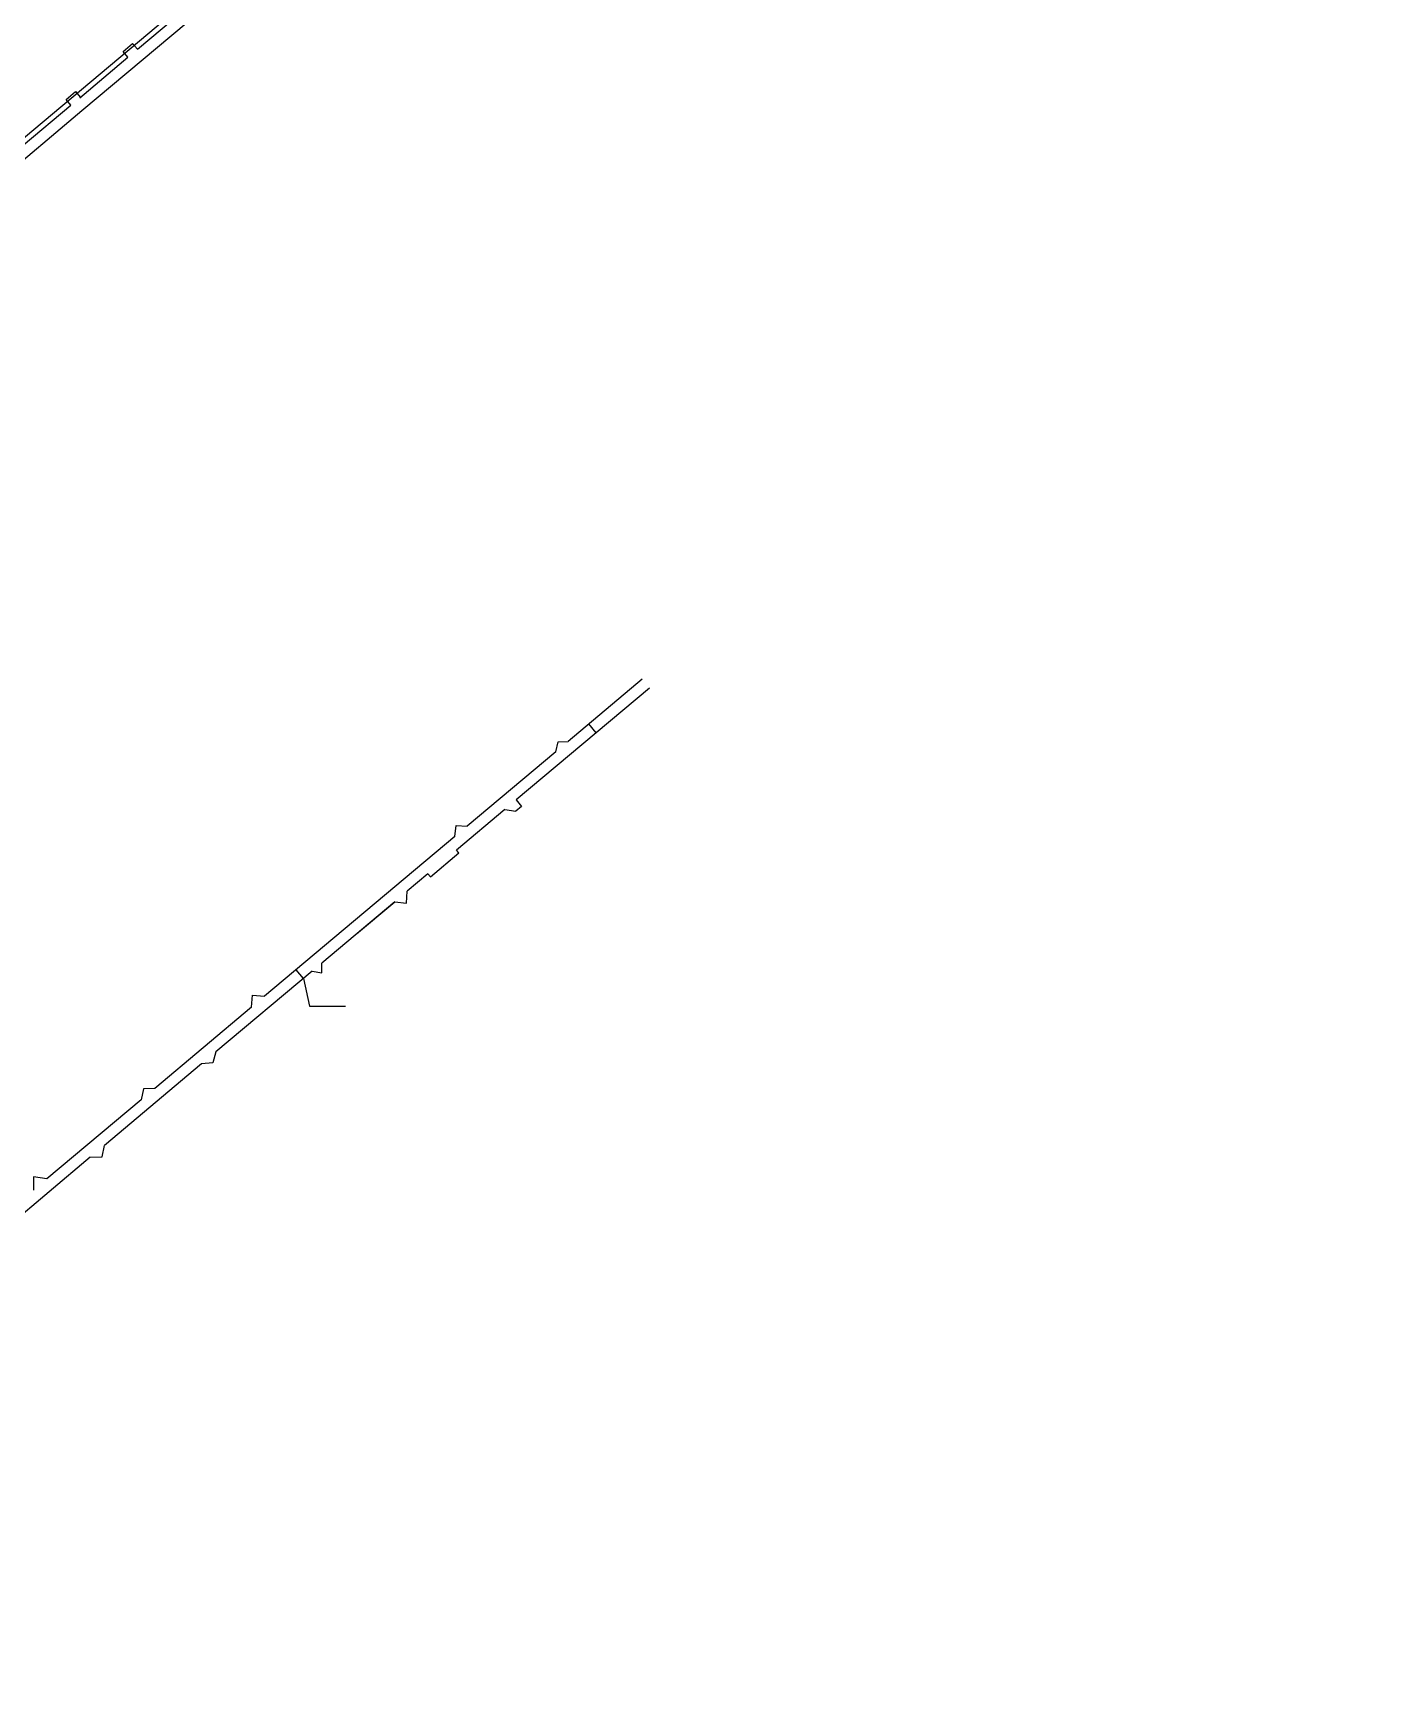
# Model space of a CAD drawing. Header units: millimetres. Extents: x 41513366 to 41522434, y 4590966 to 4600634.
# Drawn here: x 41519677 to 41520223, y 4594257 to 4594929 of the extents above; entities that cross this region are included whole.
import ezdxf

# ---------------------------------------------------------------- set-up
doc = ezdxf.new("R2010")
doc.units = ezdxf.units.MM
for name, color, linetype, lineweight in [('2014年工作面月末位置', 150, 'Continuous', 18), ('7煤巷道', 6, 'Continuous', 18), ('图纸改动标记', 2, 'Continuous', 18), ('岩巷', 30, 'Continuous', 18)]:
    doc.layers.add(name, color=color, linetype=linetype, lineweight=lineweight)

msp = doc.modelspace()

# ---------------------------------------------------------------- linework, layer by layer
at = {"layer": '2014年工作面月末位置', "color": 150, "lineweight": -3}
msp.add_lwpolyline([(41520222.9218, 4595348.1081), (41519441.0702, 4594692.0559), (41519496.2798, 4594626.2596), (41519056.0359, 4594256.8506), (41518950.834, 4594385.2142), (41520168.4732, 4595406.9954), (41520171.4287, 4595409.4753), (41520222.922, 4595348.1079)], dxfattribs=at)
at = {"layer": '7煤巷道', "lineweight": -3}
for p, q in [((41519696.9226, 4594898.1405), (41519759.3434, 4594950.516)), ((41519719.2396, 4594922.8573), (41519738.3907, 4594938.927)), ((41519696.0138, 4594903.3684), (41519715.4094, 4594919.6433)), ((41519632.582, 4594844.1379), (41519696.9226, 4594898.1405)), ((41519673.277, 4594884.29), (41519692.4281, 4594900.3597)), ((41519887.8208, 4594639.8855), (41519888.7035, 4594643.8897)), ((41519888.7035, 4594643.8897), (41519892.8001, 4594644.0636)), ((41519867.2664, 4594616.6332), (41519871.75, 4594615.957)), ((41519874.0481, 4594617.8854), (41519871.75, 4594615.957)), ((41519871.8627, 4594620.4899), (41519874.0481, 4594617.8854)), ((41519847.1452, 4594605.7579), (41519847.7078, 4594610.1449)), ((41519847.7078, 4594610.1449), (41519852.1257, 4594609.9345)), ((41519837.2789, 4594589.5131), (41519848.7695, 4594599.155)), ((41519848.7695, 4594599.155), (41519847.8057, 4594600.3037)), ((41519837.2789, 4594589.5131), (41519836.315, 4594590.6618)), ((41519807.5929, 4594566.5611), (41519822.9903, 4594579.4813)), ((41519765.2616, 4594537.036), (41519765.6757, 4594541.8265)), ((41519765.6757, 4594541.8265), (41519770.4661, 4594541.4124)), ((41519749.6495, 4594514.5466), (41519745.1056, 4594514.1279)), ((41519750.8509, 4594518.9488), (41519749.6495, 4594514.5466)), ((41519721.7471, 4594504.0491), (41519720.7216, 4594499.6675)), ((41519721.7471, 4594504.0491), (41519720.7216, 4594499.6675)), ((41519726.2406, 4594504.2914), (41519721.7471, 4594504.0491)), ((41519726.2406, 4594504.2914), (41519721.7471, 4594504.0491)), ((41519705.0136, 4594476.7009), (41519706.0221, 4594481.3329)), ((41519700.2768, 4594476.512), (41519705.0136, 4594476.7009))]:
    msp.add_line(p, q, dxfattribs=at)
for points in [[(41519715.4095, 4594919.6432), (41519713.4811, 4594921.9414), (41519717.3113, 4594925.1553), (41519719.2397, 4594922.8572)], [(41519692.4281, 4594900.3596), (41519690.4998, 4594902.6577), (41519694.33, 4594905.8717), (41519696.2584, 4594903.5736)], [(41519922.6014, 4594669.0719), (41519892.7982, 4594644.0635)], [(41519925.5592, 4594665.547), (41519871.8626, 4594620.49)], [(41519887.8211, 4594639.8872), (41519852.1257, 4594609.9345)], [(41519867.2663, 4594616.6332), (41519847.8056, 4594600.3037)], [(41519847.1448, 4594605.755), (41519770.4659, 4594541.4125)], [(41519836.315, 4594590.6619), (41519827.9695, 4594583.6592)], [(41519822.9903, 4594579.4813), (41519827.7297, 4594578.8893), (41519827.9695, 4594583.6595)], [(41519822.9906, 4594579.4813), (41519793.5202, 4594554.7527)], [(41519789.69, 4594551.5388), (41519793.5335, 4594550.8476), (41519793.5202, 4594554.7527)], [(41519789.6901, 4594551.5388), (41519750.8509, 4594518.9488)], [(41519765.2625, 4594537.0462), (41519726.2263, 4594504.2907)], [(41519745.1056, 4594514.1279), (41519706.0221, 4594481.3328)], [(41519720.7228, 4594499.6725), (41519682.7192, 4594467.783)], [(41519700.277, 4594476.512), (41519667.1364, 4594448.7038)]]:
    msp.add_lwpolyline(points, dxfattribs=at)
at = {"layer": '7煤巷道', "color": 6, "lineweight": -3}
msp.add_lwpolyline([(41519682.7178, 4594467.7832), (41519677.4654, 4594468.5968), (41519677.3555, 4594463.2836)], dxfattribs=at)
at = {"layer": '图纸改动标记', "color": 3, "lineweight": -3, "ltscale": 2}
for points in [[(41519786.1437, 4594548.563), (41519783.1869, 4594552.0867)], [(41519786.1437, 4594548.563), (41519788.6457, 4594537.3617), (41519803.1133, 4594537.3885)]]:
    msp.add_lwpolyline(points, dxfattribs=at)
at = {"layer": '岩巷', "color": 6, "lineweight": -3, "ltscale": 0.5}
msp.add_line((41519904.11, 4594647.5487), (41519901.1531, 4594651.0725), dxfattribs=at)

doc.saveas('drawing.dxf')
